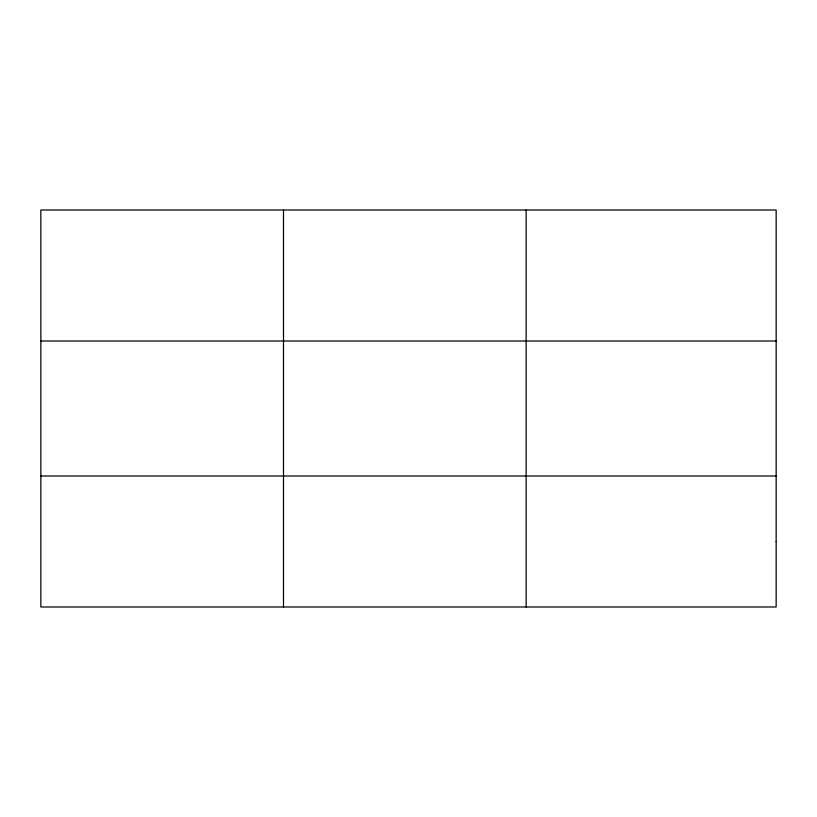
<?xml version="1.0" encoding="UTF-8"?>
<svg xmlns="http://www.w3.org/2000/svg" width="817" height="817" viewBox="0 0 817 817"><rect width="100%" height="100%" fill="white"/><g stroke="black" fill="none" stroke-linecap="round" stroke-linejoin="round"><path stroke-width="1.23" d="M283.499 606.99L283.499 210.01M526.148 606.99L526.148 210.01M40.85 341.016L776.15 341.016M40.85 475.984L776.15 475.984M776.15 541.487L776.15 606.99L40.85 606.99L40.85 210.01L776.15 210.01L776.15 541.487"/></g></svg>
